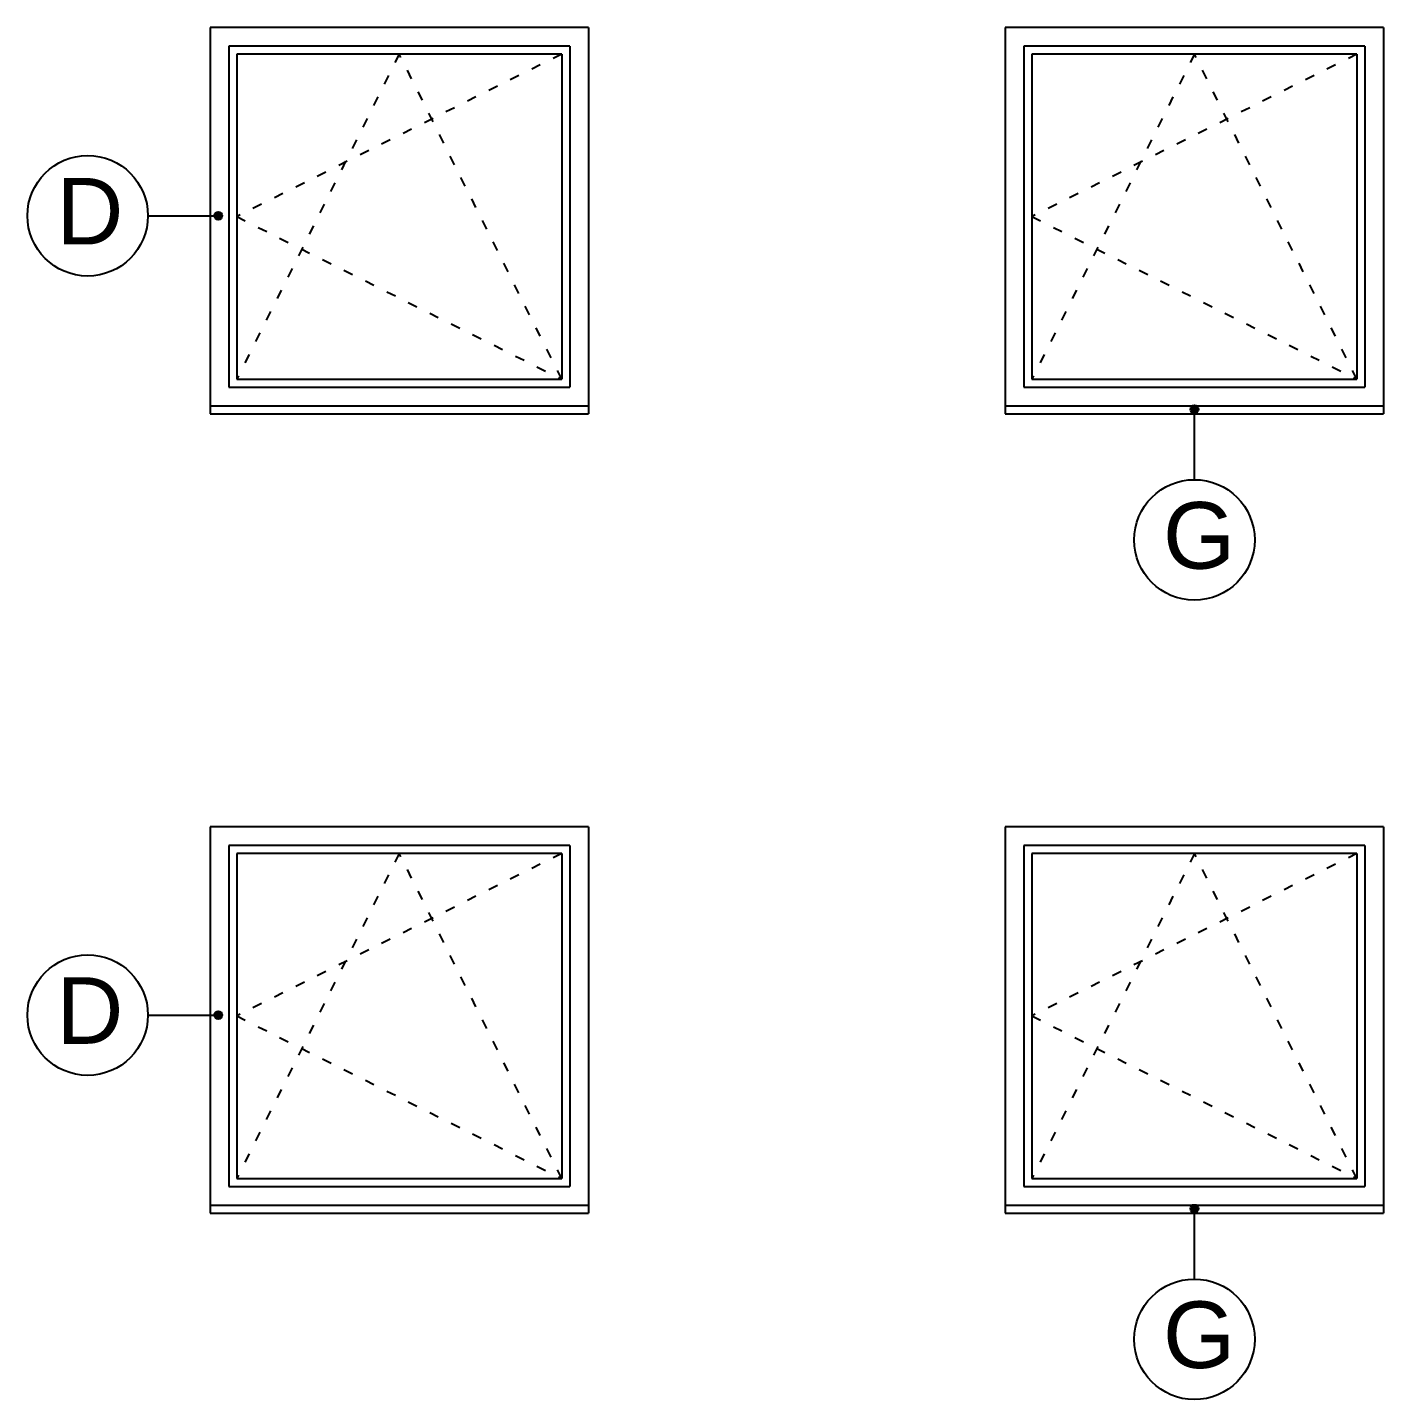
# Model space of a CAD drawing. Extents: x 3792242 to 5145247, y -1546315 to -1031918.
# Drawn here: x 4166374 to 4171464, y -1522413 to -1517264 of the extents above; entities that cross this region are included whole.
import ezdxf

# ---------------------------------------------------------------- set-up
doc = ezdxf.new("R2010")
doc.units = 0
doc.header["$MEASUREMENT"] = 0
doc.linetypes.add('ACAD_ISO03W100', pattern=[30, 12, -18])
doc.layers.add('OKNÁ', color=143, linetype='CONTINUOUS')
doc.layers.add('TENKÁ', color=7, linetype='CONTINUOUS')
doc.styles.add('ARIAL', font='arial.ttf')

msp = doc.modelspace()

# ---------------------------------------------------------------- hatches: boundary and pattern name
at = {"layer": 'TENKÁ', "ltscale": 0.25}
h = msp.add_hatch(color=256, dxfattribs=at)
h.dxf.hatch_style = 1
h.paths.add_polyline_path([(4167090.045, -1517985.5, 1), (4167090.045, -1517955.5, 1)])
h = msp.add_hatch(color=256, dxfattribs=at)
h.dxf.hatch_style = 1
h.paths.add_polyline_path([(4170769.314, -1518697.018, 1), (4170739.314, -1518697.018, 1)])
h = msp.add_hatch(color=256, dxfattribs=at)
h.dxf.hatch_style = 1
h.paths.add_polyline_path([(4167090.045, -1520985.5, 1), (4167090.045, -1520955.5, 1)])
h = msp.add_hatch(color=256, dxfattribs=at)
h.dxf.hatch_style = 1
h.paths.add_polyline_path([(4170769.314, -1521697.018, 1), (4170739.314, -1521697.018, 1)])

# ---------------------------------------------------------------- linework, layer by layer
at = {"layer": 'OKNÁ'}
for p, q in [((4168379.314, -1517363.77), (4167159.314, -1517363.77)), ((4167159.314, -1517363.77), (4167159.314, -1518583.77)), ((4168379.314, -1517363.77), (4168379.314, -1518583.77)), ((4171364.314, -1517363.77), (4170144.314, -1517363.77)), ((4170144.314, -1517363.77), (4170144.314, -1518583.77)), ((4171364.314, -1517363.77), (4171364.314, -1518583.77)), ((4167159.314, -1518583.77), (4168379.314, -1518583.77)), ((4170144.314, -1518583.77), (4171364.314, -1518583.77)), ((4168379.314, -1520363.77), (4167159.314, -1520363.77)), ((4167159.314, -1520363.77), (4167159.314, -1521583.77)), ((4168379.314, -1520363.77), (4168379.314, -1521583.77)), ((4171364.314, -1520363.77), (4170144.314, -1520363.77)), ((4170144.314, -1520363.77), (4170144.314, -1521583.77)), ((4171364.314, -1520363.77), (4171364.314, -1521583.77)), ((4167159.314, -1521583.77), (4168379.314, -1521583.77)), ((4170144.314, -1521583.77), (4171364.314, -1521583.77))]:
    msp.add_line(p, q, dxfattribs=at)
at = {"layer": 'OKNÁ', "linetype": 'ACAD_ISO03W100', "ltscale": 3}
for p, q in [((4168379.314, -1517363.77), (4167159.314, -1517973.77)), ((4167769.314, -1517363.77), (4167159.314, -1518583.77)), ((4168379.314, -1518583.77), (4167769.314, -1517363.77)), ((4171364.314, -1517363.77), (4170144.314, -1517973.77)), ((4170754.314, -1517363.77), (4170144.314, -1518583.77)), ((4171364.314, -1518583.77), (4170754.314, -1517363.77)), ((4167159.314, -1517973.77), (4168379.314, -1518583.77)), ((4170144.314, -1517973.77), (4171364.314, -1518583.77)), ((4168379.314, -1520363.77), (4167159.314, -1520973.77)), ((4167769.314, -1520363.77), (4167159.314, -1521583.77)), ((4168379.314, -1521583.77), (4167769.314, -1520363.77)), ((4171364.314, -1520363.77), (4170144.314, -1520973.77)), ((4170754.314, -1520363.77), (4170144.314, -1521583.77)), ((4171364.314, -1521583.77), (4170754.314, -1520363.77)), ((4167159.314, -1520973.77), (4168379.314, -1521583.77)), ((4170144.314, -1520973.77), (4171364.314, -1521583.77))]:
    msp.add_line(p, q, dxfattribs=at)
at = {"layer": 'TENKÁ'}
for p, q in [((4167059.314, -1517263.77), (4167059.314, -1518713.77)), ((4168479.314, -1517263.77), (4167059.314, -1517263.77)), ((4168479.314, -1517263.77), (4168479.314, -1518713.77)), ((4170044.314, -1517263.77), (4170044.314, -1518713.77)), ((4171464.314, -1517263.77), (4170044.314, -1517263.77)), ((4171464.314, -1517263.77), (4171464.314, -1518713.77)), ((4168409.314, -1517333.77), (4167129.314, -1517333.77)), ((4167129.314, -1517333.77), (4167129.314, -1518613.77)), ((4168409.314, -1517333.77), (4168409.314, -1518613.77)), ((4171394.314, -1517333.77), (4170114.314, -1517333.77)), ((4170114.314, -1517333.77), (4170114.314, -1518613.77)), ((4171394.314, -1517333.77), (4171394.314, -1518613.77)), ((4167129.314, -1518613.77), (4168409.314, -1518613.77)), ((4170114.314, -1518613.77), (4171394.314, -1518613.77)), ((4167059.314, -1518683.77), (4168479.314, -1518683.77)), ((4167059.314, -1518713.77), (4168479.314, -1518713.77)), ((4170044.314, -1518683.77), (4171464.314, -1518683.77)), ((4170044.314, -1518713.77), (4171464.314, -1518713.77)), ((4167059.314, -1520263.77), (4167059.314, -1521713.77)), ((4168479.314, -1520263.77), (4167059.314, -1520263.77)), ((4168479.314, -1520263.77), (4168479.314, -1521713.77)), ((4170044.314, -1520263.77), (4170044.314, -1521713.77)), ((4171464.314, -1520263.77), (4170044.314, -1520263.77)), ((4171464.314, -1520263.77), (4171464.314, -1521713.77)), ((4168409.314, -1520333.77), (4167129.314, -1520333.77)), ((4167129.314, -1520333.77), (4167129.314, -1521613.77)), ((4168409.314, -1520333.77), (4168409.314, -1521613.77)), ((4171394.314, -1520333.77), (4170114.314, -1520333.77)), ((4170114.314, -1520333.77), (4170114.314, -1521613.77)), ((4171394.314, -1520333.77), (4171394.314, -1521613.77)), ((4167129.314, -1521613.77), (4168409.314, -1521613.77)), ((4170114.314, -1521613.77), (4171394.314, -1521613.77)), ((4167059.314, -1521683.77), (4168479.314, -1521683.77)), ((4167059.314, -1521713.77), (4168479.314, -1521713.77)), ((4170044.314, -1521683.77), (4171464.314, -1521683.77)), ((4170044.314, -1521713.77), (4171464.314, -1521713.77))]:
    msp.add_line(p, q, dxfattribs=at)
at = {"layer": 'TENKÁ', "ltscale": 0.25}
for p, q in [((4166825.986, -1517970.5), (4167090.045, -1517970.5)), ((4170754.314, -1518961.078), (4170754.314, -1518697.018)), ((4166825.986, -1520970.5), (4167090.045, -1520970.5)), ((4170754.314, -1521961.078), (4170754.314, -1521697.018))]:
    msp.add_line(p, q, dxfattribs=at)
for centre, radius in [((4166599.814, -1517970.5), 226.172), ((4167090.045, -1517970.5), 15), ((4170754.314, -1518697.018), 15), ((4170754.314, -1519187.249), 226.172), ((4166599.814, -1520970.5), 226.172), ((4167090.045, -1520970.5), 15), ((4170754.314, -1521697.018), 15), ((4170754.314, -1522187.249), 226.172)]:
    msp.add_circle(centre, radius, dxfattribs=at)

# ---------------------------------------------------------------- texts
at = {"layer": 'TENKÁ', "lineweight": 40, "ltscale": 0.25, "style": 'ARIAL'}
for s, p in [('D', (4166481.628, -1518078.391)), ('G', (4170636.128, -1519295.14)), ('D', (4166481.628, -1521078.391)), ('G', (4170636.128, -1522295.14))]:
    msp.add_text(s, height=250, dxfattribs=at).set_placement(p)

doc.saveas('drawing.dxf')
